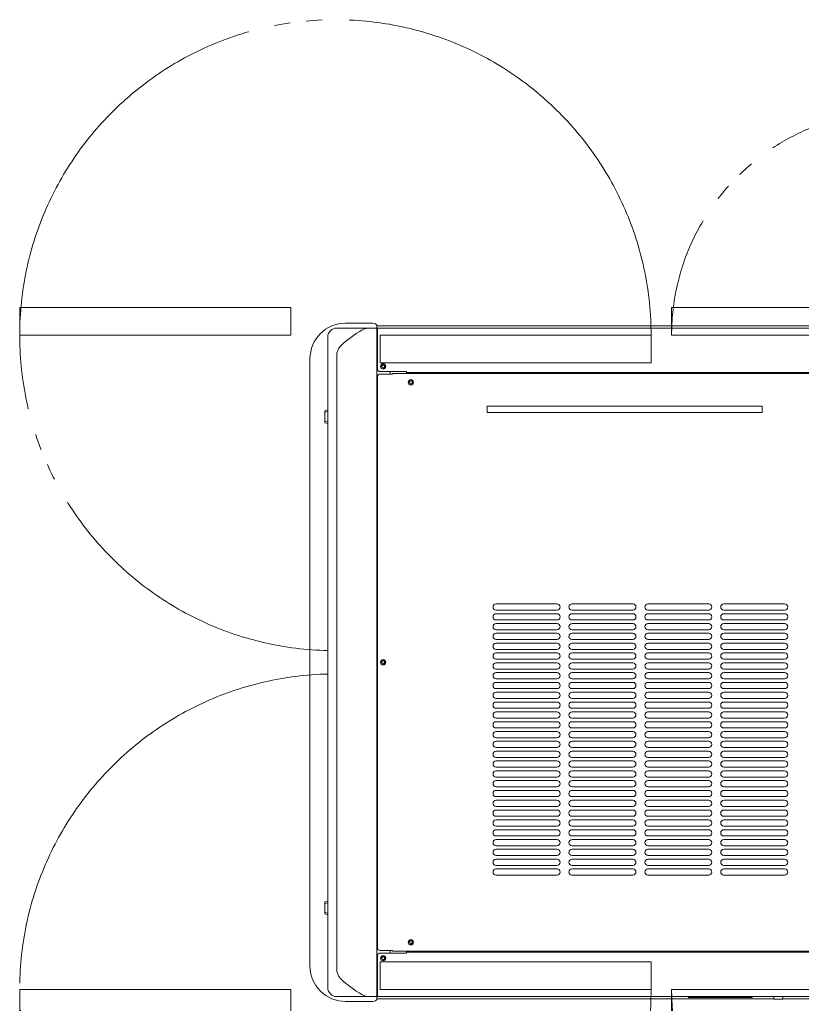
# Model space of a CAD drawing. Units: millimetres at full size. Extents: x -12803 to 120774, y -9413 to 101127.
# Drawn here: x 108053 to 108929, y 13394 to 14497 of the extents above; entities that cross this region are included whole.
import ezdxf

# ---------------------------------------------------------------- set-up
doc = ezdxf.new("R2010")
doc.units = ezdxf.units.MM
doc.header["$LTSCALE"] = 30
doc.linetypes.add('LONG_DOUBLE_CHAIN', pattern=[21.8, 18, -1, 0.6, -0.6, 0.6, -1])
doc.layers.add('0-0_NoName', color=7, linetype='Continuous')
doc.layers.add('3-3_AIHO30-厨房機器', color=7, linetype='Continuous', lineweight=15)

# ---------------------------------------------------------------- blocks, each defined once
blk = doc.blocks.new('グループ部品-732')
at = {"layer": '3-3_AIHO30-厨房機器', "linetype": 'LONG_DOUBLE_CHAIN'}
for p, q in [((108052.98, 14174.52), (108356.48, 14174.52)), ((108052.98, 14174.52), (108052.98, 14143.52)), ((108356.48, 14174.52), (108356.48, 14143.52)), ((108052.98, 14143.52), (108356.48, 14143.52)), ((108759.98, 14143.52), (108456.48, 14143.52)), ((108456.48, 14112.52), (108456.48, 14143.52)), ((108759.98, 14112.52), (108759.98, 14143.52)), ((109036.48, 14143.52), (108782.98, 14143.52)), ((108759.98, 14112.52), (108456.48, 14112.52)), ((108759.98, 13441.52), (108456.48, 13441.52)), ((108456.48, 13441.52), (108456.48, 13410.52)), ((108759.98, 13441.52), (108759.98, 13410.52)), ((108052.98, 13410.52), (108356.48, 13410.52)), ((108052.98, 13379.52), (108052.98, 13410.52)), ((108356.48, 13379.52), (108356.48, 13410.52)), ((108759.98, 13410.52), (108456.48, 13410.52)), ((109036.48, 13410.52), (108782.98, 13410.52))]:
    blk.add_line(p, q, dxfattribs=at)
at = {"layer": '3-3_AIHO30-厨房機器'}
for p, q in [((108417.86, 14157.02), (108448.46, 14157.02)), ((108451.24, 14156.18), (108452.18, 14155.56)), ((108452.98, 14154.06), (108452.98, 14151.52)), ((109597.98, 14154.02), (108452.98, 14154.02)), ((108407.98, 14151.52), (108452.98, 14151.52)), ((108452.98, 14151.52), (108452.98, 13402.52)), ((108453.48, 14151.02), (108452.98, 14151.02)), ((108453.48, 14150.52), (108452.98, 14150.52)), ((108453.48, 14105.72), (108453.48, 14151.52)), ((109597.48, 14151.52), (108453.48, 14151.52)), ((108397.98, 14141.52), (108397.98, 13412.52)), ((108407.98, 13433.38), (108407.98, 14120.67)), ((108377.98, 13437.02), (108377.98, 14117.02)), ((108456.48, 14102.72), (108485.98, 14102.72)), ((108456.48, 14099.92), (108470.48, 14099.92)), ((108467.98, 14102.72), (108467.98, 14099.92)), ((108470.48, 14100.52), (109580.48, 14100.52)), ((108470.48, 14100.52), (108470.48, 14099.92)), ((108485.98, 14100.52), (108485.98, 14102.72)), ((109564.98, 14101.92), (108485.98, 14101.92)), ((108453.48, 14096.92), (108453.48, 13457.12)), ((108452.98, 14085.77), (108453.48, 14085.77)), ((108452.98, 14066.52), (108453.48, 14066.52)), ((108452.98, 14065.77), (108453.48, 14065.77)), ((108397.98, 14059.83), (108394.78, 14058.97)), ((108394.78, 14045.47), (108394.78, 14058.97)), ((108397.98, 14058.34), (108394.78, 14057)), ((108576.48, 14064.02), (108576.48, 14057.02)), ((108884.48, 14064.02), (108576.48, 14064.02)), ((108576.48, 14057.02), (108884.48, 14057.02)), ((108884.48, 14057.02), (108884.48, 14064.02)), ((108397.98, 14046.11), (108394.78, 14047.45)), ((108394.78, 14045.47), (108397.98, 14044.61)), ((108654.48, 13842.52), (108586.48, 13842.52)), ((108586.48, 13835.52), (108654.48, 13835.52)), ((108739.48, 13842.52), (108671.48, 13842.52)), ((108671.48, 13835.52), (108739.48, 13835.52)), ((108824.48, 13842.52), (108756.48, 13842.52)), ((108756.48, 13835.52), (108824.48, 13835.52)), ((108909.48, 13842.52), (108841.48, 13842.52)), ((108841.48, 13835.52), (108909.48, 13835.52)), ((108654.48, 13831.52), (108586.48, 13831.52)), ((108586.48, 13824.52), (108654.48, 13824.52)), ((108739.48, 13831.52), (108671.48, 13831.52)), ((108671.48, 13824.52), (108739.48, 13824.52)), ((108824.48, 13831.52), (108756.48, 13831.52)), ((108756.48, 13824.52), (108824.48, 13824.52)), ((108909.48, 13831.52), (108841.48, 13831.52)), ((108841.48, 13824.52), (108909.48, 13824.52)), ((108654.48, 13820.52), (108586.48, 13820.52)), ((108586.48, 13813.52), (108654.48, 13813.52)), ((108739.48, 13820.52), (108671.48, 13820.52)), ((108671.48, 13813.52), (108739.48, 13813.52)), ((108824.48, 13820.52), (108756.48, 13820.52)), ((108756.48, 13813.52), (108824.48, 13813.52)), ((108909.48, 13820.52), (108841.48, 13820.52)), ((108841.48, 13813.52), (108909.48, 13813.52)), ((108654.48, 13809.52), (108586.48, 13809.52)), ((108586.48, 13802.52), (108654.48, 13802.52)), ((108739.48, 13809.52), (108671.48, 13809.52)), ((108671.48, 13802.52), (108739.48, 13802.52)), ((108824.48, 13809.52), (108756.48, 13809.52)), ((108756.48, 13802.52), (108824.48, 13802.52)), ((108909.48, 13809.52), (108841.48, 13809.52)), ((108841.48, 13802.52), (108909.48, 13802.52)), ((108654.48, 13798.52), (108586.48, 13798.52)), ((108586.48, 13791.52), (108654.48, 13791.52)), ((108739.48, 13798.52), (108671.48, 13798.52)), ((108671.48, 13791.52), (108739.48, 13791.52)), ((108824.48, 13798.52), (108756.48, 13798.52)), ((108756.48, 13791.52), (108824.48, 13791.52)), ((108909.48, 13798.52), (108841.48, 13798.52)), ((108841.48, 13791.52), (108909.48, 13791.52)), ((108654.48, 13787.52), (108586.48, 13787.52)), ((108586.48, 13780.52), (108654.48, 13780.52)), ((108739.48, 13787.52), (108671.48, 13787.52)), ((108671.48, 13780.52), (108739.48, 13780.52)), ((108824.48, 13787.52), (108756.48, 13787.52)), ((108756.48, 13780.52), (108824.48, 13780.52)), ((108909.48, 13787.52), (108841.48, 13787.52)), ((108841.48, 13780.52), (108909.48, 13780.52)), ((108654.48, 13776.52), (108586.48, 13776.52)), ((108586.48, 13769.52), (108654.48, 13769.52)), ((108739.48, 13776.52), (108671.48, 13776.52)), ((108671.48, 13769.52), (108739.48, 13769.52)), ((108824.48, 13776.52), (108756.48, 13776.52)), ((108756.48, 13769.52), (108824.48, 13769.52)), ((108909.48, 13776.52), (108841.48, 13776.52)), ((108841.48, 13769.52), (108909.48, 13769.52)), ((108654.48, 13765.52), (108586.48, 13765.52)), ((108586.48, 13758.52), (108654.48, 13758.52)), ((108739.48, 13765.52), (108671.48, 13765.52)), ((108671.48, 13758.52), (108739.48, 13758.52)), ((108824.48, 13765.52), (108756.48, 13765.52)), ((108756.48, 13758.52), (108824.48, 13758.52)), ((108909.48, 13765.52), (108841.48, 13765.52)), ((108841.48, 13758.52), (108909.48, 13758.52)), ((108654.48, 13754.52), (108586.48, 13754.52)), ((108586.48, 13747.52), (108654.48, 13747.52)), ((108739.48, 13754.52), (108671.48, 13754.52)), ((108671.48, 13747.52), (108739.48, 13747.52)), ((108824.48, 13754.52), (108756.48, 13754.52)), ((108756.48, 13747.52), (108824.48, 13747.52)), ((108909.48, 13754.52), (108841.48, 13754.52)), ((108841.48, 13747.52), (108909.48, 13747.52)), ((108654.48, 13743.52), (108586.48, 13743.52)), ((108586.48, 13736.52), (108654.48, 13736.52)), ((108739.48, 13743.52), (108671.48, 13743.52)), ((108671.48, 13736.52), (108739.48, 13736.52)), ((108824.48, 13743.52), (108756.48, 13743.52)), ((108756.48, 13736.52), (108824.48, 13736.52)), ((108909.48, 13743.52), (108841.48, 13743.52)), ((108841.48, 13736.52), (108909.48, 13736.52)), ((108654.48, 13732.52), (108586.48, 13732.52)), ((108586.48, 13725.52), (108654.48, 13725.52)), ((108739.48, 13732.52), (108671.48, 13732.52)), ((108671.48, 13725.52), (108739.48, 13725.52)), ((108824.48, 13732.52), (108756.48, 13732.52)), ((108756.48, 13725.52), (108824.48, 13725.52)), ((108909.48, 13732.52), (108841.48, 13732.52)), ((108841.48, 13725.52), (108909.48, 13725.52)), ((108654.48, 13721.52), (108586.48, 13721.52)), ((108586.48, 13714.52), (108654.48, 13714.52)), ((108739.48, 13721.52), (108671.48, 13721.52)), ((108671.48, 13714.52), (108739.48, 13714.52)), ((108824.48, 13721.52), (108756.48, 13721.52)), ((108756.48, 13714.52), (108824.48, 13714.52)), ((108909.48, 13721.52), (108841.48, 13721.52)), ((108841.48, 13714.52), (108909.48, 13714.52)), ((108654.48, 13710.52), (108586.48, 13710.52)), ((108586.48, 13703.52), (108654.48, 13703.52)), ((108739.48, 13710.52), (108671.48, 13710.52)), ((108671.48, 13703.52), (108739.48, 13703.52)), ((108824.48, 13710.52), (108756.48, 13710.52)), ((108756.48, 13703.52), (108824.48, 13703.52)), ((108909.48, 13710.52), (108841.48, 13710.52)), ((108841.48, 13703.52), (108909.48, 13703.52)), ((108654.48, 13699.52), (108586.48, 13699.52)), ((108586.48, 13692.52), (108654.48, 13692.52)), ((108739.48, 13699.52), (108671.48, 13699.52)), ((108671.48, 13692.52), (108739.48, 13692.52)), ((108824.48, 13699.52), (108756.48, 13699.52)), ((108756.48, 13692.52), (108824.48, 13692.52)), ((108909.48, 13699.52), (108841.48, 13699.52)), ((108841.48, 13692.52), (108909.48, 13692.52)), ((108654.48, 13688.52), (108586.48, 13688.52)), ((108586.48, 13681.52), (108654.48, 13681.52)), ((108739.48, 13688.52), (108671.48, 13688.52)), ((108671.48, 13681.52), (108739.48, 13681.52)), ((108824.48, 13688.52), (108756.48, 13688.52)), ((108756.48, 13681.52), (108824.48, 13681.52)), ((108909.48, 13688.52), (108841.48, 13688.52)), ((108841.48, 13681.52), (108909.48, 13681.52)), ((108654.48, 13677.52), (108586.48, 13677.52)), ((108586.48, 13670.52), (108654.48, 13670.52)), ((108739.48, 13677.52), (108671.48, 13677.52)), ((108671.48, 13670.52), (108739.48, 13670.52)), ((108824.48, 13677.52), (108756.48, 13677.52)), ((108756.48, 13670.52), (108824.48, 13670.52)), ((108909.48, 13677.52), (108841.48, 13677.52)), ((108841.48, 13670.52), (108909.48, 13670.52)), ((108654.48, 13666.52), (108586.48, 13666.52)), ((108586.48, 13659.52), (108654.48, 13659.52)), ((108739.48, 13666.52), (108671.48, 13666.52)), ((108671.48, 13659.52), (108739.48, 13659.52)), ((108824.48, 13666.52), (108756.48, 13666.52)), ((108756.48, 13659.52), (108824.48, 13659.52)), ((108909.48, 13666.52), (108841.48, 13666.52)), ((108841.48, 13659.52), (108909.48, 13659.52)), ((108654.48, 13655.52), (108586.48, 13655.52)), ((108586.48, 13648.52), (108654.48, 13648.52)), ((108739.48, 13655.52), (108671.48, 13655.52)), ((108671.48, 13648.52), (108739.48, 13648.52)), ((108824.48, 13655.52), (108756.48, 13655.52)), ((108756.48, 13648.52), (108824.48, 13648.52)), ((108909.48, 13655.52), (108841.48, 13655.52)), ((108841.48, 13648.52), (108909.48, 13648.52)), ((108654.48, 13644.52), (108586.48, 13644.52)), ((108586.48, 13637.52), (108654.48, 13637.52)), ((108739.48, 13644.52), (108671.48, 13644.52)), ((108671.48, 13637.52), (108739.48, 13637.52)), ((108824.48, 13644.52), (108756.48, 13644.52)), ((108756.48, 13637.52), (108824.48, 13637.52)), ((108909.48, 13644.52), (108841.48, 13644.52)), ((108841.48, 13637.52), (108909.48, 13637.52)), ((108654.48, 13633.52), (108586.48, 13633.52)), ((108586.48, 13626.52), (108654.48, 13626.52)), ((108739.48, 13633.52), (108671.48, 13633.52)), ((108671.48, 13626.52), (108739.48, 13626.52)), ((108824.48, 13633.52), (108756.48, 13633.52)), ((108756.48, 13626.52), (108824.48, 13626.52)), ((108909.48, 13633.52), (108841.48, 13633.52)), ((108841.48, 13626.52), (108909.48, 13626.52)), ((108654.48, 13622.52), (108586.48, 13622.52)), ((108586.48, 13615.52), (108654.48, 13615.52)), ((108739.48, 13622.52), (108671.48, 13622.52)), ((108671.48, 13615.52), (108739.48, 13615.52)), ((108824.48, 13622.52), (108756.48, 13622.52)), ((108756.48, 13615.52), (108824.48, 13615.52)), ((108909.48, 13622.52), (108841.48, 13622.52)), ((108841.48, 13615.52), (108909.48, 13615.52)), ((108654.48, 13611.52), (108586.48, 13611.52)), ((108586.48, 13604.52), (108654.48, 13604.52)), ((108739.48, 13611.52), (108671.48, 13611.52)), ((108671.48, 13604.52), (108739.48, 13604.52)), ((108824.48, 13611.52), (108756.48, 13611.52)), ((108756.48, 13604.52), (108824.48, 13604.52)), ((108909.48, 13611.52), (108841.48, 13611.52)), ((108841.48, 13604.52), (108909.48, 13604.52)), ((108654.48, 13600.52), (108586.48, 13600.52)), ((108586.48, 13593.52), (108654.48, 13593.52)), ((108739.48, 13600.52), (108671.48, 13600.52)), ((108671.48, 13593.52), (108739.48, 13593.52)), ((108824.48, 13600.52), (108756.48, 13600.52)), ((108756.48, 13593.52), (108824.48, 13593.52)), ((108909.48, 13600.52), (108841.48, 13600.52)), ((108841.48, 13593.52), (108909.48, 13593.52)), ((108654.48, 13589.52), (108586.48, 13589.52)), ((108586.48, 13582.52), (108654.48, 13582.52)), ((108739.48, 13589.52), (108671.48, 13589.52)), ((108671.48, 13582.52), (108739.48, 13582.52)), ((108824.48, 13589.52), (108756.48, 13589.52)), ((108756.48, 13582.52), (108824.48, 13582.52)), ((108909.48, 13589.52), (108841.48, 13589.52)), ((108841.48, 13582.52), (108909.48, 13582.52)), ((108654.48, 13578.52), (108586.48, 13578.52)), ((108586.48, 13571.52), (108654.48, 13571.52)), ((108739.48, 13578.52), (108671.48, 13578.52)), ((108671.48, 13571.52), (108739.48, 13571.52)), ((108824.48, 13578.52), (108756.48, 13578.52)), ((108756.48, 13571.52), (108824.48, 13571.52)), ((108909.48, 13578.52), (108841.48, 13578.52)), ((108841.48, 13571.52), (108909.48, 13571.52)), ((108654.48, 13567.52), (108586.48, 13567.52)), ((108586.48, 13560.52), (108654.48, 13560.52)), ((108739.48, 13567.52), (108671.48, 13567.52)), ((108671.48, 13560.52), (108739.48, 13560.52)), ((108824.48, 13567.52), (108756.48, 13567.52)), ((108756.48, 13560.52), (108824.48, 13560.52)), ((108909.48, 13567.52), (108841.48, 13567.52)), ((108841.48, 13560.52), (108909.48, 13560.52)), ((108654.48, 13556.52), (108586.48, 13556.52)), ((108586.48, 13549.52), (108654.48, 13549.52)), ((108739.48, 13556.52), (108671.48, 13556.52)), ((108671.48, 13549.52), (108739.48, 13549.52)), ((108824.48, 13556.52), (108756.48, 13556.52)), ((108756.48, 13549.52), (108824.48, 13549.52)), ((108909.48, 13556.52), (108841.48, 13556.52)), ((108841.48, 13549.52), (108909.48, 13549.52)), ((108654.48, 13545.52), (108586.48, 13545.52)), ((108586.48, 13538.52), (108654.48, 13538.52)), ((108739.48, 13545.52), (108671.48, 13545.52)), ((108671.48, 13538.52), (108739.48, 13538.52)), ((108824.48, 13545.52), (108756.48, 13545.52)), ((108756.48, 13538.52), (108824.48, 13538.52)), ((108909.48, 13545.52), (108841.48, 13545.52)), ((108841.48, 13538.52), (108909.48, 13538.52)), ((108397.98, 13509.43), (108394.78, 13508.57)), ((108394.78, 13495.07), (108394.78, 13508.57)), ((108397.98, 13507.94), (108394.78, 13506.6)), ((108397.98, 13495.71), (108394.78, 13497.05)), ((108394.78, 13495.07), (108397.98, 13494.21)), ((108452.98, 13488.27), (108453.48, 13488.27)), ((108452.98, 13487.52), (108453.48, 13487.52)), ((108452.98, 13468.27), (108453.48, 13468.27)), ((108456.48, 13454.12), (108470.48, 13454.12)), ((108456.48, 13451.32), (108485.98, 13451.32)), ((108467.98, 13454.12), (108467.98, 13451.32)), ((108470.48, 13453.52), (108470.48, 13454.12)), ((108470.48, 13453.52), (109580.48, 13453.52)), ((108485.98, 13453.52), (108485.98, 13451.32)), ((108485.98, 13452.12), (109564.98, 13452.12)), ((108453.48, 13403.52), (108452.98, 13403.52)), ((108407.98, 13402.52), (108452.98, 13402.52)), ((108417.87, 13397.02), (108448.46, 13397.02)), ((108451.24, 13397.86), (108452.18, 13398.49)), ((108453.48, 13403.02), (108452.98, 13403.02)), ((108452.98, 13402.52), (108452.98, 13399.99)), ((108452.98, 13400.02), (108897.48, 13400.02)), ((108801.98, 13401.52), (108801.98, 13402.52)), ((108801.98, 13401.52), (108872.98, 13401.52)), ((108872.98, 13401.52), (108872.98, 13402.52)), ((108897.48, 13402.52), (108897.48, 13399.52)), ((108897.48, 13399.52), (108907.48, 13399.52)), ((108907.48, 13402.52), (108907.48, 13399.52)), ((108907.48, 13400.02), (109597.98, 13400.02))]:
    blk.add_line(p, q, dxfattribs=at)
at = {"layer": '3-3_AIHO30-厨房機器', "linetype": 'LONG_DOUBLE_CHAIN'}
for points in [[(109036.48, 14174.52), (108782.98, 14174.52), (108782.98, 14143.52)], [(109036.48, 13379.52), (108782.98, 13379.52), (108782.98, 13410.52)]]:
    blk.add_lwpolyline(points, dxfattribs=at)
at = {"layer": '3-3_AIHO30-厨房機器'}
blk.add_lwpolyline([(108453.48, 13448.32), (108453.48, 13402.52), (109597.48, 13402.52)], dxfattribs=at)
for centre, radius in [((108459.98, 14108.52), 3), ((108459.98, 14108.52), 1.6), ((108490.98, 14090.72), 3), ((108490.98, 14090.72), 1.6), ((108459.98, 13777.02), 3), ((108459.98, 13777.02), 1.6), ((108490.98, 13463.32), 3), ((108490.98, 13463.32), 1.6), ((108459.98, 13445.52), 3), ((108459.98, 13445.52), 1.6)]:
    blk.add_circle(centre, radius, dxfattribs=at)
at = {"layer": '3-3_AIHO30-厨房機器', "linetype": 'LONG_DOUBLE_CHAIN'}
for centre, radius, start, end in [((108406.48, 14143.52), 353.5, 0, 268.62217), ((109033.98, 14143.52), 251, 0, 180), ((108406.48, 13410.52), 353.5, 91.37783, 0), ((109033.98, 13410.52), 251, 180, 0)]:
    blk.add_arc(centre, radius, start, end, dxfattribs=at)
at = {"layer": '3-3_AIHO30-厨房機器'}
for centre, radius, start, end in [((108417.98, 14117.02), 40, 90.17141, 180.00014), ((108448.46, 14152.02), 5, 56.31003, 90), ((108451.18, 14154.06), 1.8, 0.00017, 56.31006), ((108407.98, 14141.52), 10, 90, 180), ((108483.56, 14061.04), 100, 118.23261, 135.45343), ((108445.71, 14131.52), 20, 90, 118.23245), ((108422.98, 14120.67), 15, 135.45343, 180), ((108459.98, 14108.52), 2, 255, 195), ((108456.48, 14105.72), 3, 180, 270), ((108456.48, 14096.92), 3, 90, 180), ((108490.98, 14090.72), 2, 255, 195), ((108586.48, 13839.02), 3.5, 90, 270), ((108654.48, 13839.02), 3.5, 270, 90), ((108671.48, 13839.02), 3.5, 90, 270), ((108739.48, 13839.02), 3.5, 270, 90), ((108756.48, 13839.02), 3.5, 90, 270), ((108824.48, 13839.02), 3.5, 270, 90), ((108841.48, 13839.02), 3.5, 90, 270), ((108909.48, 13839.02), 3.5, 270, 90), ((108586.48, 13828.02), 3.5, 90, 270), ((108654.48, 13828.02), 3.5, 270, 90), ((108671.48, 13828.02), 3.5, 90, 270), ((108739.48, 13828.02), 3.5, 270, 90), ((108756.48, 13828.02), 3.5, 90, 270), ((108824.48, 13828.02), 3.5, 270, 90), ((108841.48, 13828.02), 3.5, 90, 270), ((108909.48, 13828.02), 3.5, 270, 90), ((108586.48, 13817.02), 3.5, 90, 270), ((108654.48, 13817.02), 3.5, 270, 90), ((108671.48, 13817.02), 3.5, 90, 270), ((108739.48, 13817.02), 3.5, 270, 90), ((108756.48, 13817.02), 3.5, 90, 270), ((108824.48, 13817.02), 3.5, 270, 90), ((108841.48, 13817.02), 3.5, 90, 270), ((108909.48, 13817.02), 3.5, 270, 90), ((108586.48, 13806.02), 3.5, 90, 270), ((108654.48, 13806.02), 3.5, 270, 90), ((108671.48, 13806.02), 3.5, 90, 270), ((108739.48, 13806.02), 3.5, 270, 90), ((108756.48, 13806.02), 3.5, 90, 270), ((108824.48, 13806.02), 3.5, 270, 90), ((108841.48, 13806.02), 3.5, 90, 270), ((108909.48, 13806.02), 3.5, 270, 90), ((108586.48, 13795.02), 3.5, 90, 270), ((108654.48, 13795.02), 3.5, 270, 90), ((108671.48, 13795.02), 3.5, 90, 270), ((108739.48, 13795.02), 3.5, 270, 90), ((108756.48, 13795.02), 3.5, 90, 270), ((108824.48, 13795.02), 3.5, 270, 90), ((108841.48, 13795.02), 3.5, 90, 270), ((108909.48, 13795.02), 3.5, 270, 90), ((108459.98, 13777.02), 2, 255, 195), ((108586.48, 13784.02), 3.5, 90, 270), ((108654.48, 13784.02), 3.5, 270, 90), ((108671.48, 13784.02), 3.5, 90, 270), ((108739.48, 13784.02), 3.5, 270, 90), ((108756.48, 13784.02), 3.5, 90, 270), ((108824.48, 13784.02), 3.5, 270, 90), ((108841.48, 13784.02), 3.5, 90, 270), ((108909.48, 13784.02), 3.5, 270, 90), ((108586.48, 13773.02), 3.5, 90, 270), ((108654.48, 13773.02), 3.5, 270, 90), ((108671.48, 13773.02), 3.5, 90, 270), ((108739.48, 13773.02), 3.5, 270, 90), ((108756.48, 13773.02), 3.5, 90, 270), ((108824.48, 13773.02), 3.5, 270, 90), ((108841.48, 13773.02), 3.5, 90, 270), ((108909.48, 13773.02), 3.5, 270, 90), ((108586.48, 13762.02), 3.5, 90, 270), ((108654.48, 13762.02), 3.5, 270, 90), ((108671.48, 13762.02), 3.5, 90, 270), ((108739.48, 13762.02), 3.5, 270, 90), ((108756.48, 13762.02), 3.5, 90, 270), ((108824.48, 13762.02), 3.5, 270, 90), ((108841.48, 13762.02), 3.5, 90, 270), ((108909.48, 13762.02), 3.5, 270, 90), ((108586.48, 13751.02), 3.5, 90, 270), ((108654.48, 13751.02), 3.5, 270, 90), ((108671.48, 13751.02), 3.5, 90, 270), ((108739.48, 13751.02), 3.5, 270, 90), ((108756.48, 13751.02), 3.5, 90, 270), ((108824.48, 13751.02), 3.5, 270, 90), ((108841.48, 13751.02), 3.5, 90, 270), ((108909.48, 13751.02), 3.5, 270, 90), ((108586.48, 13740.02), 3.5, 90, 270), ((108654.48, 13740.02), 3.5, 270, 90), ((108671.48, 13740.02), 3.5, 90, 270), ((108739.48, 13740.02), 3.5, 270, 90), ((108756.48, 13740.02), 3.5, 90, 270), ((108824.48, 13740.02), 3.5, 270, 90), ((108841.48, 13740.02), 3.5, 90, 270), ((108909.48, 13740.02), 3.5, 270, 90), ((108586.48, 13729.02), 3.5, 90, 270), ((108654.48, 13729.02), 3.5, 270, 90), ((108671.48, 13729.02), 3.5, 90, 270), ((108739.48, 13729.02), 3.5, 270, 90), ((108756.48, 13729.02), 3.5, 90, 270), ((108824.48, 13729.02), 3.5, 270, 90), ((108841.48, 13729.02), 3.5, 90, 270), ((108909.48, 13729.02), 3.5, 270, 90), ((108586.48, 13718.02), 3.5, 90, 270), ((108654.48, 13718.02), 3.5, 270, 90), ((108671.48, 13718.02), 3.5, 90, 270), ((108739.48, 13718.02), 3.5, 270, 90), ((108756.48, 13718.02), 3.5, 90, 270), ((108824.48, 13718.02), 3.5, 270, 90), ((108841.48, 13718.02), 3.5, 90, 270), ((108909.48, 13718.02), 3.5, 270, 90), ((108586.48, 13707.02), 3.5, 90, 270), ((108654.48, 13707.02), 3.5, 270, 90), ((108671.48, 13707.02), 3.5, 90, 270), ((108739.48, 13707.02), 3.5, 270, 90), ((108756.48, 13707.02), 3.5, 90, 270), ((108824.48, 13707.02), 3.5, 270, 90), ((108841.48, 13707.02), 3.5, 90, 270), ((108909.48, 13707.02), 3.5, 270, 90), ((108586.48, 13696.02), 3.5, 90, 270), ((108654.48, 13696.02), 3.5, 270, 90), ((108671.48, 13696.02), 3.5, 90, 270), ((108739.48, 13696.02), 3.5, 270, 90), ((108756.48, 13696.02), 3.5, 90, 270), ((108824.48, 13696.02), 3.5, 270, 90), ((108841.48, 13696.02), 3.5, 90, 270), ((108909.48, 13696.02), 3.5, 270, 90), ((108586.48, 13685.02), 3.5, 90, 270), ((108654.48, 13685.02), 3.5, 270, 90), ((108671.48, 13685.02), 3.5, 90, 270), ((108739.48, 13685.02), 3.5, 270, 90), ((108756.48, 13685.02), 3.5, 90, 270), ((108824.48, 13685.02), 3.5, 270, 90), ((108841.48, 13685.02), 3.5, 90, 270), ((108909.48, 13685.02), 3.5, 270, 90), ((108586.48, 13674.02), 3.5, 90, 270), ((108654.48, 13674.02), 3.5, 270, 90), ((108671.48, 13674.02), 3.5, 90, 270), ((108739.48, 13674.02), 3.5, 270, 90), ((108756.48, 13674.02), 3.5, 90, 270), ((108824.48, 13674.02), 3.5, 270, 90), ((108841.48, 13674.02), 3.5, 90, 270), ((108909.48, 13674.02), 3.5, 270, 90), ((108586.48, 13663.02), 3.5, 90, 270), ((108654.48, 13663.02), 3.5, 270, 90), ((108671.48, 13663.02), 3.5, 90, 270), ((108739.48, 13663.02), 3.5, 270, 90), ((108756.48, 13663.02), 3.5, 90, 270), ((108824.48, 13663.02), 3.5, 270, 90), ((108841.48, 13663.02), 3.5, 90, 270), ((108909.48, 13663.02), 3.5, 270, 90), ((108586.48, 13652.02), 3.5, 90, 270), ((108654.48, 13652.02), 3.5, 270, 90), ((108671.48, 13652.02), 3.5, 90, 270), ((108739.48, 13652.02), 3.5, 270, 90), ((108756.48, 13652.02), 3.5, 90, 270), ((108824.48, 13652.02), 3.5, 270, 90), ((108841.48, 13652.02), 3.5, 90, 270), ((108909.48, 13652.02), 3.5, 270, 90), ((108586.48, 13641.02), 3.5, 90, 270), ((108654.48, 13641.02), 3.5, 270, 90), ((108671.48, 13641.02), 3.5, 90, 270), ((108739.48, 13641.02), 3.5, 270, 90), ((108756.48, 13641.02), 3.5, 90, 270), ((108824.48, 13641.02), 3.5, 270, 90), ((108841.48, 13641.02), 3.5, 90, 270), ((108909.48, 13641.02), 3.5, 270, 90), ((108586.48, 13630.02), 3.5, 90, 270), ((108654.48, 13630.02), 3.5, 270, 90), ((108671.48, 13630.02), 3.5, 90, 270), ((108739.48, 13630.02), 3.5, 270, 90), ((108756.48, 13630.02), 3.5, 90, 270), ((108824.48, 13630.02), 3.5, 270, 90), ((108841.48, 13630.02), 3.5, 90, 270), ((108909.48, 13630.02), 3.5, 270, 90), ((108586.48, 13619.02), 3.5, 90, 270), ((108654.48, 13619.02), 3.5, 270, 90), ((108671.48, 13619.02), 3.5, 90, 270), ((108739.48, 13619.02), 3.5, 270, 90), ((108756.48, 13619.02), 3.5, 90, 270), ((108824.48, 13619.02), 3.5, 270, 90), ((108841.48, 13619.02), 3.5, 90, 270), ((108909.48, 13619.02), 3.5, 270, 90), ((108586.48, 13608.02), 3.5, 90, 270), ((108654.48, 13608.02), 3.5, 270, 90), ((108671.48, 13608.02), 3.5, 90, 270), ((108739.48, 13608.02), 3.5, 270, 90), ((108756.48, 13608.02), 3.5, 90, 270), ((108824.48, 13608.02), 3.5, 270, 90), ((108841.48, 13608.02), 3.5, 90, 270), ((108909.48, 13608.02), 3.5, 270, 90), ((108586.48, 13597.02), 3.5, 90, 270), ((108654.48, 13597.02), 3.5, 270, 90), ((108671.48, 13597.02), 3.5, 90, 270), ((108739.48, 13597.02), 3.5, 270, 90), ((108756.48, 13597.02), 3.5, 90, 270), ((108824.48, 13597.02), 3.5, 270, 90), ((108841.48, 13597.02), 3.5, 90, 270), ((108909.48, 13597.02), 3.5, 270, 90), ((108586.48, 13586.02), 3.5, 90, 270), ((108654.48, 13586.02), 3.5, 270, 90), ((108671.48, 13586.02), 3.5, 90, 270), ((108739.48, 13586.02), 3.5, 270, 90), ((108756.48, 13586.02), 3.5, 90, 270), ((108824.48, 13586.02), 3.5, 270, 90), ((108841.48, 13586.02), 3.5, 90, 270), ((108909.48, 13586.02), 3.5, 270, 90), ((108586.48, 13575.02), 3.5, 90, 270), ((108654.48, 13575.02), 3.5, 270, 90), ((108671.48, 13575.02), 3.5, 90, 270), ((108739.48, 13575.02), 3.5, 270, 90), ((108756.48, 13575.02), 3.5, 90, 270), ((108824.48, 13575.02), 3.5, 270, 90), ((108841.48, 13575.02), 3.5, 90, 270), ((108909.48, 13575.02), 3.5, 270, 90), ((108586.48, 13564.02), 3.5, 90, 270), ((108654.48, 13564.02), 3.5, 270, 90), ((108671.48, 13564.02), 3.5, 90, 270), ((108739.48, 13564.02), 3.5, 270, 90), ((108756.48, 13564.02), 3.5, 90, 270), ((108824.48, 13564.02), 3.5, 270, 90), ((108841.48, 13564.02), 3.5, 90, 270), ((108909.48, 13564.02), 3.5, 270, 90), ((108586.48, 13553.02), 3.5, 90, 270), ((108654.48, 13553.02), 3.5, 270, 90), ((108671.48, 13553.02), 3.5, 90, 270), ((108739.48, 13553.02), 3.5, 270, 90), ((108756.48, 13553.02), 3.5, 90, 270), ((108824.48, 13553.02), 3.5, 270, 90), ((108841.48, 13553.02), 3.5, 90, 270), ((108909.48, 13553.02), 3.5, 270, 90), ((108586.48, 13542.02), 3.5, 90, 270), ((108654.48, 13542.02), 3.5, 270, 90), ((108671.48, 13542.02), 3.5, 90, 270), ((108739.48, 13542.02), 3.5, 270, 90), ((108756.48, 13542.02), 3.5, 90, 270), ((108824.48, 13542.02), 3.5, 270, 90), ((108841.48, 13542.02), 3.5, 90, 270), ((108909.48, 13542.02), 3.5, 270, 90), ((108490.98, 13463.32), 2, 255, 195), ((108456.48, 13457.12), 3, 180, 270), ((108456.48, 13448.32), 3, 90, 180), ((108417.98, 13437.02), 40, 179.99986, 270.00014), ((108459.98, 13445.52), 2, 255, 195), ((108422.98, 13433.38), 15, 180, 224.54657), ((108483.56, 13493.01), 100, 224.54657, 241.76742), ((108407.98, 13412.52), 10, 180, 270), ((108445.71, 13422.52), 20, 241.76739, 270), ((108448.46, 13402.02), 5, 270.0002, 303.69012), ((108451.18, 13399.99), 1.8, 303.69015, 0.00017)]:
    blk.add_arc(centre, radius, start, end, dxfattribs=at)
blk = doc.blocks.new('グループ部品-763')
at = {"layer": '3-3_AIHO30-厨房機器', "linetype": 'LONG_DOUBLE_CHAIN'}
for p, q in [((108052.98, 14174.52), (108356.48, 14174.52)), ((108052.98, 14174.52), (108052.98, 14143.52)), ((108356.48, 14174.52), (108356.48, 14143.52)), ((108052.98, 14143.52), (108356.48, 14143.52)), ((108759.98, 14143.52), (108456.48, 14143.52)), ((108456.48, 14112.52), (108456.48, 14143.52)), ((108759.98, 14112.52), (108759.98, 14143.52)), ((109036.48, 14143.52), (108782.98, 14143.52)), ((108759.98, 14112.52), (108456.48, 14112.52)), ((108759.98, 13441.52), (108456.48, 13441.52)), ((108456.48, 13441.52), (108456.48, 13410.52)), ((108759.98, 13441.52), (108759.98, 13410.52)), ((108052.98, 13410.52), (108356.48, 13410.52)), ((108052.98, 13379.52), (108052.98, 13410.52)), ((108356.48, 13379.52), (108356.48, 13410.52)), ((108759.98, 13410.52), (108456.48, 13410.52)), ((109036.48, 13410.52), (108782.98, 13410.52))]:
    blk.add_line(p, q, dxfattribs=at)
at = {"layer": '3-3_AIHO30-厨房機器'}
for p, q in [((108417.86, 14157.02), (108448.46, 14157.02)), ((108451.24, 14156.18), (108452.18, 14155.56)), ((108452.98, 14154.06), (108452.98, 14151.52)), ((109597.98, 14154.02), (108452.98, 14154.02)), ((108407.98, 14151.52), (108452.98, 14151.52)), ((108452.98, 14151.52), (108452.98, 13402.52)), ((108453.48, 14151.02), (108452.98, 14151.02)), ((108453.48, 14150.52), (108452.98, 14150.52)), ((108453.48, 14105.72), (108453.48, 14151.52)), ((109597.48, 14151.52), (108453.48, 14151.52)), ((108397.98, 14141.52), (108397.98, 13412.52)), ((108407.98, 13433.38), (108407.98, 14120.67)), ((108377.98, 13437.02), (108377.98, 14117.02)), ((108456.48, 14102.72), (108485.98, 14102.72)), ((108456.48, 14099.92), (108470.48, 14099.92)), ((108467.98, 14102.72), (108467.98, 14099.92)), ((108470.48, 14100.52), (109580.48, 14100.52)), ((108470.48, 14100.52), (108470.48, 14099.92)), ((108485.98, 14100.52), (108485.98, 14102.72)), ((109564.98, 14101.92), (108485.98, 14101.92)), ((108453.48, 14096.92), (108453.48, 13457.12)), ((108452.98, 14085.77), (108453.48, 14085.77)), ((108452.98, 14066.52), (108453.48, 14066.52)), ((108452.98, 14065.77), (108453.48, 14065.77)), ((108397.98, 14059.83), (108394.78, 14058.97)), ((108394.78, 14045.47), (108394.78, 14058.97)), ((108397.98, 14058.34), (108394.78, 14057)), ((108576.48, 14064.02), (108576.48, 14057.02)), ((108884.48, 14064.02), (108576.48, 14064.02)), ((108576.48, 14057.02), (108884.48, 14057.02)), ((108884.48, 14057.02), (108884.48, 14064.02)), ((108397.98, 14046.11), (108394.78, 14047.45)), ((108394.78, 14045.47), (108397.98, 14044.61)), ((108654.48, 13842.52), (108586.48, 13842.52)), ((108586.48, 13835.52), (108654.48, 13835.52)), ((108739.48, 13842.52), (108671.48, 13842.52)), ((108671.48, 13835.52), (108739.48, 13835.52)), ((108824.48, 13842.52), (108756.48, 13842.52)), ((108756.48, 13835.52), (108824.48, 13835.52)), ((108909.48, 13842.52), (108841.48, 13842.52)), ((108841.48, 13835.52), (108909.48, 13835.52)), ((108654.48, 13831.52), (108586.48, 13831.52)), ((108586.48, 13824.52), (108654.48, 13824.52)), ((108739.48, 13831.52), (108671.48, 13831.52)), ((108671.48, 13824.52), (108739.48, 13824.52)), ((108824.48, 13831.52), (108756.48, 13831.52)), ((108756.48, 13824.52), (108824.48, 13824.52)), ((108909.48, 13831.52), (108841.48, 13831.52)), ((108841.48, 13824.52), (108909.48, 13824.52)), ((108654.48, 13820.52), (108586.48, 13820.52)), ((108586.48, 13813.52), (108654.48, 13813.52)), ((108739.48, 13820.52), (108671.48, 13820.52)), ((108671.48, 13813.52), (108739.48, 13813.52)), ((108824.48, 13820.52), (108756.48, 13820.52)), ((108756.48, 13813.52), (108824.48, 13813.52)), ((108909.48, 13820.52), (108841.48, 13820.52)), ((108841.48, 13813.52), (108909.48, 13813.52)), ((108654.48, 13809.52), (108586.48, 13809.52)), ((108586.48, 13802.52), (108654.48, 13802.52)), ((108739.48, 13809.52), (108671.48, 13809.52)), ((108671.48, 13802.52), (108739.48, 13802.52)), ((108824.48, 13809.52), (108756.48, 13809.52)), ((108756.48, 13802.52), (108824.48, 13802.52)), ((108909.48, 13809.52), (108841.48, 13809.52)), ((108841.48, 13802.52), (108909.48, 13802.52)), ((108654.48, 13798.52), (108586.48, 13798.52)), ((108586.48, 13791.52), (108654.48, 13791.52)), ((108739.48, 13798.52), (108671.48, 13798.52)), ((108671.48, 13791.52), (108739.48, 13791.52)), ((108824.48, 13798.52), (108756.48, 13798.52)), ((108756.48, 13791.52), (108824.48, 13791.52)), ((108909.48, 13798.52), (108841.48, 13798.52)), ((108841.48, 13791.52), (108909.48, 13791.52)), ((108654.48, 13787.52), (108586.48, 13787.52)), ((108586.48, 13780.52), (108654.48, 13780.52)), ((108739.48, 13787.52), (108671.48, 13787.52)), ((108671.48, 13780.52), (108739.48, 13780.52)), ((108824.48, 13787.52), (108756.48, 13787.52)), ((108756.48, 13780.52), (108824.48, 13780.52)), ((108909.48, 13787.52), (108841.48, 13787.52)), ((108841.48, 13780.52), (108909.48, 13780.52)), ((108654.48, 13776.52), (108586.48, 13776.52)), ((108586.48, 13769.52), (108654.48, 13769.52)), ((108739.48, 13776.52), (108671.48, 13776.52)), ((108671.48, 13769.52), (108739.48, 13769.52)), ((108824.48, 13776.52), (108756.48, 13776.52)), ((108756.48, 13769.52), (108824.48, 13769.52)), ((108909.48, 13776.52), (108841.48, 13776.52)), ((108841.48, 13769.52), (108909.48, 13769.52)), ((108654.48, 13765.52), (108586.48, 13765.52)), ((108586.48, 13758.52), (108654.48, 13758.52)), ((108739.48, 13765.52), (108671.48, 13765.52)), ((108671.48, 13758.52), (108739.48, 13758.52)), ((108824.48, 13765.52), (108756.48, 13765.52)), ((108756.48, 13758.52), (108824.48, 13758.52)), ((108909.48, 13765.52), (108841.48, 13765.52)), ((108841.48, 13758.52), (108909.48, 13758.52)), ((108654.48, 13754.52), (108586.48, 13754.52)), ((108586.48, 13747.52), (108654.48, 13747.52)), ((108739.48, 13754.52), (108671.48, 13754.52)), ((108671.48, 13747.52), (108739.48, 13747.52)), ((108824.48, 13754.52), (108756.48, 13754.52)), ((108756.48, 13747.52), (108824.48, 13747.52)), ((108909.48, 13754.52), (108841.48, 13754.52)), ((108841.48, 13747.52), (108909.48, 13747.52)), ((108654.48, 13743.52), (108586.48, 13743.52)), ((108586.48, 13736.52), (108654.48, 13736.52)), ((108739.48, 13743.52), (108671.48, 13743.52)), ((108671.48, 13736.52), (108739.48, 13736.52)), ((108824.48, 13743.52), (108756.48, 13743.52)), ((108756.48, 13736.52), (108824.48, 13736.52)), ((108909.48, 13743.52), (108841.48, 13743.52)), ((108841.48, 13736.52), (108909.48, 13736.52)), ((108654.48, 13732.52), (108586.48, 13732.52)), ((108586.48, 13725.52), (108654.48, 13725.52)), ((108739.48, 13732.52), (108671.48, 13732.52)), ((108671.48, 13725.52), (108739.48, 13725.52)), ((108824.48, 13732.52), (108756.48, 13732.52)), ((108756.48, 13725.52), (108824.48, 13725.52)), ((108909.48, 13732.52), (108841.48, 13732.52)), ((108841.48, 13725.52), (108909.48, 13725.52)), ((108654.48, 13721.52), (108586.48, 13721.52)), ((108586.48, 13714.52), (108654.48, 13714.52)), ((108739.48, 13721.52), (108671.48, 13721.52)), ((108671.48, 13714.52), (108739.48, 13714.52)), ((108824.48, 13721.52), (108756.48, 13721.52)), ((108756.48, 13714.52), (108824.48, 13714.52)), ((108909.48, 13721.52), (108841.48, 13721.52)), ((108841.48, 13714.52), (108909.48, 13714.52)), ((108654.48, 13710.52), (108586.48, 13710.52)), ((108586.48, 13703.52), (108654.48, 13703.52)), ((108739.48, 13710.52), (108671.48, 13710.52)), ((108671.48, 13703.52), (108739.48, 13703.52)), ((108824.48, 13710.52), (108756.48, 13710.52)), ((108756.48, 13703.52), (108824.48, 13703.52)), ((108909.48, 13710.52), (108841.48, 13710.52)), ((108841.48, 13703.52), (108909.48, 13703.52)), ((108654.48, 13699.52), (108586.48, 13699.52)), ((108586.48, 13692.52), (108654.48, 13692.52)), ((108739.48, 13699.52), (108671.48, 13699.52)), ((108671.48, 13692.52), (108739.48, 13692.52)), ((108824.48, 13699.52), (108756.48, 13699.52)), ((108756.48, 13692.52), (108824.48, 13692.52)), ((108909.48, 13699.52), (108841.48, 13699.52)), ((108841.48, 13692.52), (108909.48, 13692.52)), ((108654.48, 13688.52), (108586.48, 13688.52)), ((108586.48, 13681.52), (108654.48, 13681.52)), ((108739.48, 13688.52), (108671.48, 13688.52)), ((108671.48, 13681.52), (108739.48, 13681.52)), ((108824.48, 13688.52), (108756.48, 13688.52)), ((108756.48, 13681.52), (108824.48, 13681.52)), ((108909.48, 13688.52), (108841.48, 13688.52)), ((108841.48, 13681.52), (108909.48, 13681.52)), ((108654.48, 13677.52), (108586.48, 13677.52)), ((108586.48, 13670.52), (108654.48, 13670.52)), ((108739.48, 13677.52), (108671.48, 13677.52)), ((108671.48, 13670.52), (108739.48, 13670.52)), ((108824.48, 13677.52), (108756.48, 13677.52)), ((108756.48, 13670.52), (108824.48, 13670.52)), ((108909.48, 13677.52), (108841.48, 13677.52)), ((108841.48, 13670.52), (108909.48, 13670.52)), ((108654.48, 13666.52), (108586.48, 13666.52)), ((108586.48, 13659.52), (108654.48, 13659.52)), ((108739.48, 13666.52), (108671.48, 13666.52)), ((108671.48, 13659.52), (108739.48, 13659.52)), ((108824.48, 13666.52), (108756.48, 13666.52)), ((108756.48, 13659.52), (108824.48, 13659.52)), ((108909.48, 13666.52), (108841.48, 13666.52)), ((108841.48, 13659.52), (108909.48, 13659.52)), ((108654.48, 13655.52), (108586.48, 13655.52)), ((108586.48, 13648.52), (108654.48, 13648.52)), ((108739.48, 13655.52), (108671.48, 13655.52)), ((108671.48, 13648.52), (108739.48, 13648.52)), ((108824.48, 13655.52), (108756.48, 13655.52)), ((108756.48, 13648.52), (108824.48, 13648.52)), ((108909.48, 13655.52), (108841.48, 13655.52)), ((108841.48, 13648.52), (108909.48, 13648.52)), ((108654.48, 13644.52), (108586.48, 13644.52)), ((108586.48, 13637.52), (108654.48, 13637.52)), ((108739.48, 13644.52), (108671.48, 13644.52)), ((108671.48, 13637.52), (108739.48, 13637.52)), ((108824.48, 13644.52), (108756.48, 13644.52)), ((108756.48, 13637.52), (108824.48, 13637.52)), ((108909.48, 13644.52), (108841.48, 13644.52)), ((108841.48, 13637.52), (108909.48, 13637.52)), ((108654.48, 13633.52), (108586.48, 13633.52)), ((108586.48, 13626.52), (108654.48, 13626.52)), ((108739.48, 13633.52), (108671.48, 13633.52)), ((108671.48, 13626.52), (108739.48, 13626.52)), ((108824.48, 13633.52), (108756.48, 13633.52)), ((108756.48, 13626.52), (108824.48, 13626.52)), ((108909.48, 13633.52), (108841.48, 13633.52)), ((108841.48, 13626.52), (108909.48, 13626.52)), ((108654.48, 13622.52), (108586.48, 13622.52)), ((108586.48, 13615.52), (108654.48, 13615.52)), ((108739.48, 13622.52), (108671.48, 13622.52)), ((108671.48, 13615.52), (108739.48, 13615.52)), ((108824.48, 13622.52), (108756.48, 13622.52)), ((108756.48, 13615.52), (108824.48, 13615.52)), ((108909.48, 13622.52), (108841.48, 13622.52)), ((108841.48, 13615.52), (108909.48, 13615.52)), ((108654.48, 13611.52), (108586.48, 13611.52)), ((108586.48, 13604.52), (108654.48, 13604.52)), ((108739.48, 13611.52), (108671.48, 13611.52)), ((108671.48, 13604.52), (108739.48, 13604.52)), ((108824.48, 13611.52), (108756.48, 13611.52)), ((108756.48, 13604.52), (108824.48, 13604.52)), ((108909.48, 13611.52), (108841.48, 13611.52)), ((108841.48, 13604.52), (108909.48, 13604.52)), ((108654.48, 13600.52), (108586.48, 13600.52)), ((108586.48, 13593.52), (108654.48, 13593.52)), ((108739.48, 13600.52), (108671.48, 13600.52)), ((108671.48, 13593.52), (108739.48, 13593.52)), ((108824.48, 13600.52), (108756.48, 13600.52)), ((108756.48, 13593.52), (108824.48, 13593.52)), ((108909.48, 13600.52), (108841.48, 13600.52)), ((108841.48, 13593.52), (108909.48, 13593.52)), ((108654.48, 13589.52), (108586.48, 13589.52)), ((108586.48, 13582.52), (108654.48, 13582.52)), ((108739.48, 13589.52), (108671.48, 13589.52)), ((108671.48, 13582.52), (108739.48, 13582.52)), ((108824.48, 13589.52), (108756.48, 13589.52)), ((108756.48, 13582.52), (108824.48, 13582.52)), ((108909.48, 13589.52), (108841.48, 13589.52)), ((108841.48, 13582.52), (108909.48, 13582.52)), ((108654.48, 13578.52), (108586.48, 13578.52)), ((108586.48, 13571.52), (108654.48, 13571.52)), ((108739.48, 13578.52), (108671.48, 13578.52)), ((108671.48, 13571.52), (108739.48, 13571.52)), ((108824.48, 13578.52), (108756.48, 13578.52)), ((108756.48, 13571.52), (108824.48, 13571.52)), ((108909.48, 13578.52), (108841.48, 13578.52)), ((108841.48, 13571.52), (108909.48, 13571.52)), ((108654.48, 13567.52), (108586.48, 13567.52)), ((108586.48, 13560.52), (108654.48, 13560.52)), ((108739.48, 13567.52), (108671.48, 13567.52)), ((108671.48, 13560.52), (108739.48, 13560.52)), ((108824.48, 13567.52), (108756.48, 13567.52)), ((108756.48, 13560.52), (108824.48, 13560.52)), ((108909.48, 13567.52), (108841.48, 13567.52)), ((108841.48, 13560.52), (108909.48, 13560.52)), ((108654.48, 13556.52), (108586.48, 13556.52)), ((108586.48, 13549.52), (108654.48, 13549.52)), ((108739.48, 13556.52), (108671.48, 13556.52)), ((108671.48, 13549.52), (108739.48, 13549.52)), ((108824.48, 13556.52), (108756.48, 13556.52)), ((108756.48, 13549.52), (108824.48, 13549.52)), ((108909.48, 13556.52), (108841.48, 13556.52)), ((108841.48, 13549.52), (108909.48, 13549.52)), ((108654.48, 13545.52), (108586.48, 13545.52)), ((108586.48, 13538.52), (108654.48, 13538.52)), ((108739.48, 13545.52), (108671.48, 13545.52)), ((108671.48, 13538.52), (108739.48, 13538.52)), ((108824.48, 13545.52), (108756.48, 13545.52)), ((108756.48, 13538.52), (108824.48, 13538.52)), ((108909.48, 13545.52), (108841.48, 13545.52)), ((108841.48, 13538.52), (108909.48, 13538.52)), ((108397.98, 13509.43), (108394.78, 13508.57)), ((108394.78, 13495.07), (108394.78, 13508.57)), ((108397.98, 13507.94), (108394.78, 13506.6)), ((108397.98, 13495.71), (108394.78, 13497.05)), ((108394.78, 13495.07), (108397.98, 13494.21)), ((108452.98, 13488.27), (108453.48, 13488.27)), ((108452.98, 13487.52), (108453.48, 13487.52)), ((108452.98, 13468.27), (108453.48, 13468.27)), ((108456.48, 13454.12), (108470.48, 13454.12)), ((108456.48, 13451.32), (108485.98, 13451.32)), ((108467.98, 13454.12), (108467.98, 13451.32)), ((108470.48, 13453.52), (108470.48, 13454.12)), ((108470.48, 13453.52), (109580.48, 13453.52)), ((108485.98, 13453.52), (108485.98, 13451.32)), ((108485.98, 13452.12), (109564.98, 13452.12)), ((108453.48, 13403.52), (108452.98, 13403.52)), ((108407.98, 13402.52), (108452.98, 13402.52)), ((108417.87, 13397.02), (108448.46, 13397.02)), ((108451.24, 13397.86), (108452.18, 13398.49)), ((108453.48, 13403.02), (108452.98, 13403.02)), ((108452.98, 13402.52), (108452.98, 13399.99)), ((108452.98, 13400.02), (108897.48, 13400.02)), ((108801.98, 13401.52), (108801.98, 13402.52)), ((108801.98, 13401.52), (108872.98, 13401.52)), ((108872.98, 13401.52), (108872.98, 13402.52)), ((108897.48, 13402.52), (108897.48, 13399.52)), ((108897.48, 13399.52), (108907.48, 13399.52)), ((108907.48, 13402.52), (108907.48, 13399.52)), ((108907.48, 13400.02), (109597.98, 13400.02))]:
    blk.add_line(p, q, dxfattribs=at)
at = {"layer": '3-3_AIHO30-厨房機器', "linetype": 'LONG_DOUBLE_CHAIN'}
for points in [[(109036.48, 14174.52), (108782.98, 14174.52), (108782.98, 14143.52)], [(109036.48, 13379.52), (108782.98, 13379.52), (108782.98, 13410.52)]]:
    blk.add_lwpolyline(points, dxfattribs=at)
at = {"layer": '3-3_AIHO30-厨房機器'}
blk.add_lwpolyline([(108453.48, 13448.32), (108453.48, 13402.52), (109597.48, 13402.52)], dxfattribs=at)
for centre, radius in [((108459.98, 14108.52), 3), ((108459.98, 14108.52), 1.6), ((108490.98, 14090.72), 3), ((108490.98, 14090.72), 1.6), ((108459.98, 13777.02), 3), ((108459.98, 13777.02), 1.6), ((108490.98, 13463.32), 3), ((108490.98, 13463.32), 1.6), ((108459.98, 13445.52), 3), ((108459.98, 13445.52), 1.6)]:
    blk.add_circle(centre, radius, dxfattribs=at)
at = {"layer": '3-3_AIHO30-厨房機器', "linetype": 'LONG_DOUBLE_CHAIN'}
for centre, radius, start, end in [((108406.48, 14143.52), 353.5, 0, 268.62217), ((109033.98, 14143.52), 251, 0, 180), ((108406.48, 13410.52), 353.5, 91.37783, 0), ((109033.98, 13410.52), 251, 180, 0)]:
    blk.add_arc(centre, radius, start, end, dxfattribs=at)
at = {"layer": '3-3_AIHO30-厨房機器'}
for centre, radius, start, end in [((108417.98, 14117.02), 40, 90.17141, 180.00014), ((108448.46, 14152.02), 5, 56.31003, 90), ((108451.18, 14154.06), 1.8, 0.00017, 56.31006), ((108407.98, 14141.52), 10, 90, 180), ((108483.56, 14061.04), 100, 118.23261, 135.45343), ((108445.71, 14131.52), 20, 90, 118.23245), ((108422.98, 14120.67), 15, 135.45343, 180), ((108459.98, 14108.52), 2, 255, 195), ((108456.48, 14105.72), 3, 180, 270), ((108456.48, 14096.92), 3, 90, 180), ((108490.98, 14090.72), 2, 255, 195), ((108586.48, 13839.02), 3.5, 90, 270), ((108654.48, 13839.02), 3.5, 270, 90), ((108671.48, 13839.02), 3.5, 90, 270), ((108739.48, 13839.02), 3.5, 270, 90), ((108756.48, 13839.02), 3.5, 90, 270), ((108824.48, 13839.02), 3.5, 270, 90), ((108841.48, 13839.02), 3.5, 90, 270), ((108909.48, 13839.02), 3.5, 270, 90), ((108586.48, 13828.02), 3.5, 90, 270), ((108654.48, 13828.02), 3.5, 270, 90), ((108671.48, 13828.02), 3.5, 90, 270), ((108739.48, 13828.02), 3.5, 270, 90), ((108756.48, 13828.02), 3.5, 90, 270), ((108824.48, 13828.02), 3.5, 270, 90), ((108841.48, 13828.02), 3.5, 90, 270), ((108909.48, 13828.02), 3.5, 270, 90), ((108586.48, 13817.02), 3.5, 90, 270), ((108654.48, 13817.02), 3.5, 270, 90), ((108671.48, 13817.02), 3.5, 90, 270), ((108739.48, 13817.02), 3.5, 270, 90), ((108756.48, 13817.02), 3.5, 90, 270), ((108824.48, 13817.02), 3.5, 270, 90), ((108841.48, 13817.02), 3.5, 90, 270), ((108909.48, 13817.02), 3.5, 270, 90), ((108586.48, 13806.02), 3.5, 90, 270), ((108654.48, 13806.02), 3.5, 270, 90), ((108671.48, 13806.02), 3.5, 90, 270), ((108739.48, 13806.02), 3.5, 270, 90), ((108756.48, 13806.02), 3.5, 90, 270), ((108824.48, 13806.02), 3.5, 270, 90), ((108841.48, 13806.02), 3.5, 90, 270), ((108909.48, 13806.02), 3.5, 270, 90), ((108586.48, 13795.02), 3.5, 90, 270), ((108654.48, 13795.02), 3.5, 270, 90), ((108671.48, 13795.02), 3.5, 90, 270), ((108739.48, 13795.02), 3.5, 270, 90), ((108756.48, 13795.02), 3.5, 90, 270), ((108824.48, 13795.02), 3.5, 270, 90), ((108841.48, 13795.02), 3.5, 90, 270), ((108909.48, 13795.02), 3.5, 270, 90), ((108459.98, 13777.02), 2, 255, 195), ((108586.48, 13784.02), 3.5, 90, 270), ((108654.48, 13784.02), 3.5, 270, 90), ((108671.48, 13784.02), 3.5, 90, 270), ((108739.48, 13784.02), 3.5, 270, 90), ((108756.48, 13784.02), 3.5, 90, 270), ((108824.48, 13784.02), 3.5, 270, 90), ((108841.48, 13784.02), 3.5, 90, 270), ((108909.48, 13784.02), 3.5, 270, 90), ((108586.48, 13773.02), 3.5, 90, 270), ((108654.48, 13773.02), 3.5, 270, 90), ((108671.48, 13773.02), 3.5, 90, 270), ((108739.48, 13773.02), 3.5, 270, 90), ((108756.48, 13773.02), 3.5, 90, 270), ((108824.48, 13773.02), 3.5, 270, 90), ((108841.48, 13773.02), 3.5, 90, 270), ((108909.48, 13773.02), 3.5, 270, 90), ((108586.48, 13762.02), 3.5, 90, 270), ((108654.48, 13762.02), 3.5, 270, 90), ((108671.48, 13762.02), 3.5, 90, 270), ((108739.48, 13762.02), 3.5, 270, 90), ((108756.48, 13762.02), 3.5, 90, 270), ((108824.48, 13762.02), 3.5, 270, 90), ((108841.48, 13762.02), 3.5, 90, 270), ((108909.48, 13762.02), 3.5, 270, 90), ((108586.48, 13751.02), 3.5, 90, 270), ((108654.48, 13751.02), 3.5, 270, 90), ((108671.48, 13751.02), 3.5, 90, 270), ((108739.48, 13751.02), 3.5, 270, 90), ((108756.48, 13751.02), 3.5, 90, 270), ((108824.48, 13751.02), 3.5, 270, 90), ((108841.48, 13751.02), 3.5, 90, 270), ((108909.48, 13751.02), 3.5, 270, 90), ((108586.48, 13740.02), 3.5, 90, 270), ((108654.48, 13740.02), 3.5, 270, 90), ((108671.48, 13740.02), 3.5, 90, 270), ((108739.48, 13740.02), 3.5, 270, 90), ((108756.48, 13740.02), 3.5, 90, 270), ((108824.48, 13740.02), 3.5, 270, 90), ((108841.48, 13740.02), 3.5, 90, 270), ((108909.48, 13740.02), 3.5, 270, 90), ((108586.48, 13729.02), 3.5, 90, 270), ((108654.48, 13729.02), 3.5, 270, 90), ((108671.48, 13729.02), 3.5, 90, 270), ((108739.48, 13729.02), 3.5, 270, 90), ((108756.48, 13729.02), 3.5, 90, 270), ((108824.48, 13729.02), 3.5, 270, 90), ((108841.48, 13729.02), 3.5, 90, 270), ((108909.48, 13729.02), 3.5, 270, 90), ((108586.48, 13718.02), 3.5, 90, 270), ((108654.48, 13718.02), 3.5, 270, 90), ((108671.48, 13718.02), 3.5, 90, 270), ((108739.48, 13718.02), 3.5, 270, 90), ((108756.48, 13718.02), 3.5, 90, 270), ((108824.48, 13718.02), 3.5, 270, 90), ((108841.48, 13718.02), 3.5, 90, 270), ((108909.48, 13718.02), 3.5, 270, 90), ((108586.48, 13707.02), 3.5, 90, 270), ((108654.48, 13707.02), 3.5, 270, 90), ((108671.48, 13707.02), 3.5, 90, 270), ((108739.48, 13707.02), 3.5, 270, 90), ((108756.48, 13707.02), 3.5, 90, 270), ((108824.48, 13707.02), 3.5, 270, 90), ((108841.48, 13707.02), 3.5, 90, 270), ((108909.48, 13707.02), 3.5, 270, 90), ((108586.48, 13696.02), 3.5, 90, 270), ((108654.48, 13696.02), 3.5, 270, 90), ((108671.48, 13696.02), 3.5, 90, 270), ((108739.48, 13696.02), 3.5, 270, 90), ((108756.48, 13696.02), 3.5, 90, 270), ((108824.48, 13696.02), 3.5, 270, 90), ((108841.48, 13696.02), 3.5, 90, 270), ((108909.48, 13696.02), 3.5, 270, 90), ((108586.48, 13685.02), 3.5, 90, 270), ((108654.48, 13685.02), 3.5, 270, 90), ((108671.48, 13685.02), 3.5, 90, 270), ((108739.48, 13685.02), 3.5, 270, 90), ((108756.48, 13685.02), 3.5, 90, 270), ((108824.48, 13685.02), 3.5, 270, 90), ((108841.48, 13685.02), 3.5, 90, 270), ((108909.48, 13685.02), 3.5, 270, 90), ((108586.48, 13674.02), 3.5, 90, 270), ((108654.48, 13674.02), 3.5, 270, 90), ((108671.48, 13674.02), 3.5, 90, 270), ((108739.48, 13674.02), 3.5, 270, 90), ((108756.48, 13674.02), 3.5, 90, 270), ((108824.48, 13674.02), 3.5, 270, 90), ((108841.48, 13674.02), 3.5, 90, 270), ((108909.48, 13674.02), 3.5, 270, 90), ((108586.48, 13663.02), 3.5, 90, 270), ((108654.48, 13663.02), 3.5, 270, 90), ((108671.48, 13663.02), 3.5, 90, 270), ((108739.48, 13663.02), 3.5, 270, 90), ((108756.48, 13663.02), 3.5, 90, 270), ((108824.48, 13663.02), 3.5, 270, 90), ((108841.48, 13663.02), 3.5, 90, 270), ((108909.48, 13663.02), 3.5, 270, 90), ((108586.48, 13652.02), 3.5, 90, 270), ((108654.48, 13652.02), 3.5, 270, 90), ((108671.48, 13652.02), 3.5, 90, 270), ((108739.48, 13652.02), 3.5, 270, 90), ((108756.48, 13652.02), 3.5, 90, 270), ((108824.48, 13652.02), 3.5, 270, 90), ((108841.48, 13652.02), 3.5, 90, 270), ((108909.48, 13652.02), 3.5, 270, 90), ((108586.48, 13641.02), 3.5, 90, 270), ((108654.48, 13641.02), 3.5, 270, 90), ((108671.48, 13641.02), 3.5, 90, 270), ((108739.48, 13641.02), 3.5, 270, 90), ((108756.48, 13641.02), 3.5, 90, 270), ((108824.48, 13641.02), 3.5, 270, 90), ((108841.48, 13641.02), 3.5, 90, 270), ((108909.48, 13641.02), 3.5, 270, 90), ((108586.48, 13630.02), 3.5, 90, 270), ((108654.48, 13630.02), 3.5, 270, 90), ((108671.48, 13630.02), 3.5, 90, 270), ((108739.48, 13630.02), 3.5, 270, 90), ((108756.48, 13630.02), 3.5, 90, 270), ((108824.48, 13630.02), 3.5, 270, 90), ((108841.48, 13630.02), 3.5, 90, 270), ((108909.48, 13630.02), 3.5, 270, 90), ((108586.48, 13619.02), 3.5, 90, 270), ((108654.48, 13619.02), 3.5, 270, 90), ((108671.48, 13619.02), 3.5, 90, 270), ((108739.48, 13619.02), 3.5, 270, 90), ((108756.48, 13619.02), 3.5, 90, 270), ((108824.48, 13619.02), 3.5, 270, 90), ((108841.48, 13619.02), 3.5, 90, 270), ((108909.48, 13619.02), 3.5, 270, 90), ((108586.48, 13608.02), 3.5, 90, 270), ((108654.48, 13608.02), 3.5, 270, 90), ((108671.48, 13608.02), 3.5, 90, 270), ((108739.48, 13608.02), 3.5, 270, 90), ((108756.48, 13608.02), 3.5, 90, 270), ((108824.48, 13608.02), 3.5, 270, 90), ((108841.48, 13608.02), 3.5, 90, 270), ((108909.48, 13608.02), 3.5, 270, 90), ((108586.48, 13597.02), 3.5, 90, 270), ((108654.48, 13597.02), 3.5, 270, 90), ((108671.48, 13597.02), 3.5, 90, 270), ((108739.48, 13597.02), 3.5, 270, 90), ((108756.48, 13597.02), 3.5, 90, 270), ((108824.48, 13597.02), 3.5, 270, 90), ((108841.48, 13597.02), 3.5, 90, 270), ((108909.48, 13597.02), 3.5, 270, 90), ((108586.48, 13586.02), 3.5, 90, 270), ((108654.48, 13586.02), 3.5, 270, 90), ((108671.48, 13586.02), 3.5, 90, 270), ((108739.48, 13586.02), 3.5, 270, 90), ((108756.48, 13586.02), 3.5, 90, 270), ((108824.48, 13586.02), 3.5, 270, 90), ((108841.48, 13586.02), 3.5, 90, 270), ((108909.48, 13586.02), 3.5, 270, 90), ((108586.48, 13575.02), 3.5, 90, 270), ((108654.48, 13575.02), 3.5, 270, 90), ((108671.48, 13575.02), 3.5, 90, 270), ((108739.48, 13575.02), 3.5, 270, 90), ((108756.48, 13575.02), 3.5, 90, 270), ((108824.48, 13575.02), 3.5, 270, 90), ((108841.48, 13575.02), 3.5, 90, 270), ((108909.48, 13575.02), 3.5, 270, 90), ((108586.48, 13564.02), 3.5, 90, 270), ((108654.48, 13564.02), 3.5, 270, 90), ((108671.48, 13564.02), 3.5, 90, 270), ((108739.48, 13564.02), 3.5, 270, 90), ((108756.48, 13564.02), 3.5, 90, 270), ((108824.48, 13564.02), 3.5, 270, 90), ((108841.48, 13564.02), 3.5, 90, 270), ((108909.48, 13564.02), 3.5, 270, 90), ((108586.48, 13553.02), 3.5, 90, 270), ((108654.48, 13553.02), 3.5, 270, 90), ((108671.48, 13553.02), 3.5, 90, 270), ((108739.48, 13553.02), 3.5, 270, 90), ((108756.48, 13553.02), 3.5, 90, 270), ((108824.48, 13553.02), 3.5, 270, 90), ((108841.48, 13553.02), 3.5, 90, 270), ((108909.48, 13553.02), 3.5, 270, 90), ((108586.48, 13542.02), 3.5, 90, 270), ((108654.48, 13542.02), 3.5, 270, 90), ((108671.48, 13542.02), 3.5, 90, 270), ((108739.48, 13542.02), 3.5, 270, 90), ((108756.48, 13542.02), 3.5, 90, 270), ((108824.48, 13542.02), 3.5, 270, 90), ((108841.48, 13542.02), 3.5, 90, 270), ((108909.48, 13542.02), 3.5, 270, 90), ((108490.98, 13463.32), 2, 255, 195), ((108456.48, 13457.12), 3, 180, 270), ((108456.48, 13448.32), 3, 90, 180), ((108417.98, 13437.02), 40, 179.99986, 270.00014), ((108459.98, 13445.52), 2, 255, 195), ((108422.98, 13433.38), 15, 180, 224.54657), ((108483.56, 13493.01), 100, 224.54657, 241.76742), ((108407.98, 13412.52), 10, 180, 270), ((108445.71, 13422.52), 20, 241.76739, 270), ((108448.46, 13402.02), 5, 270.0002, 303.69012), ((108451.18, 13399.99), 1.8, 303.69015, 0.00017)]:
    blk.add_arc(centre, radius, start, end, dxfattribs=at)

msp = doc.modelspace()

# ---------------------------------------------------------------- block references
at = {"layer": '0-0_NoName'}
for name in ['グループ部品-732', 'グループ部品-763']:
    msp.add_blockref(name, (0, 0), dxfattribs=at)

doc.saveas('drawing.dxf')
